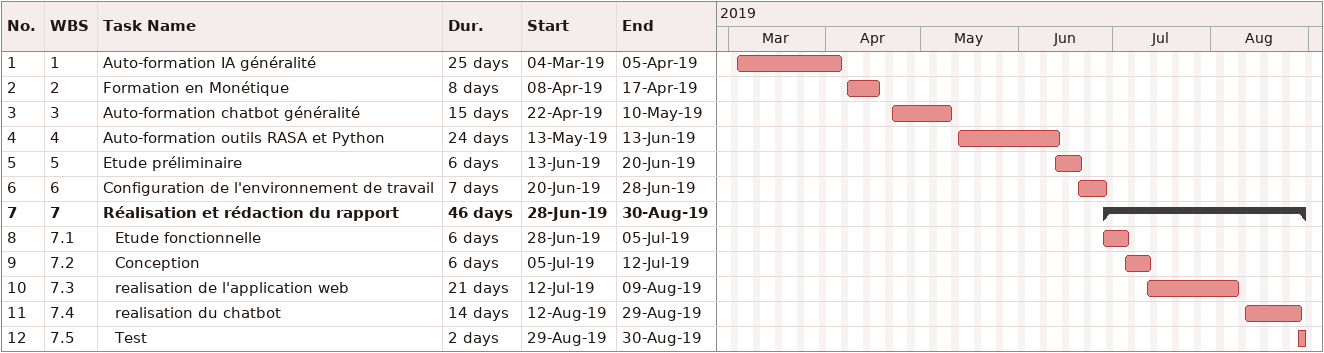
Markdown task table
| ID | WBS | Task | Duration | Start | Finish |
|---|---|---|---|---|---|
| 1 | 1 | Auto-formation IA généralité | 25d | 2019-03-04 | 2019-04-05 |
| 2 | 2 | Formation en Monétique | 8d | 2019-04-08 | 2019-04-17 |
| 3 | 3 | Auto-formation chatbot généralité | 15d | 2019-04-22 | 2019-05-10 |
| 4 | 4 | Auto-formation outils RASA et Python | 24d | 2019-05-13 | 2019-06-13 |
| 5 | 5 | Etude préliminaire | 6d | 2019-06-13 | 2019-06-20 |
| 6 | 6 | Configuration de l'environnement de travail | 7d | 2019-06-20 | 2019-06-28 |
| 7 | 7 | **Réalisation et rédaction du rapport** | 46d | 2019-06-28 | 2019-08-30 |
| 8 | 7.1 | Etude fonctionnelle | 6d | 2019-06-28 | 2019-07-05 |
| 9 | 7.2 | Conception | 6d | 2019-07-05 | 2019-07-12 |
| 10 | 7.3 | realisation de l'application web | 21d | 2019-07-12 | 2019-08-09 |
| 11 | 7.4 | realisation du chatbot | 14d | 2019-08-12 | 2019-08-29 |
| 12 | 7.5 | Test | 2d | 2019-08-29 | 2019-08-30 |
